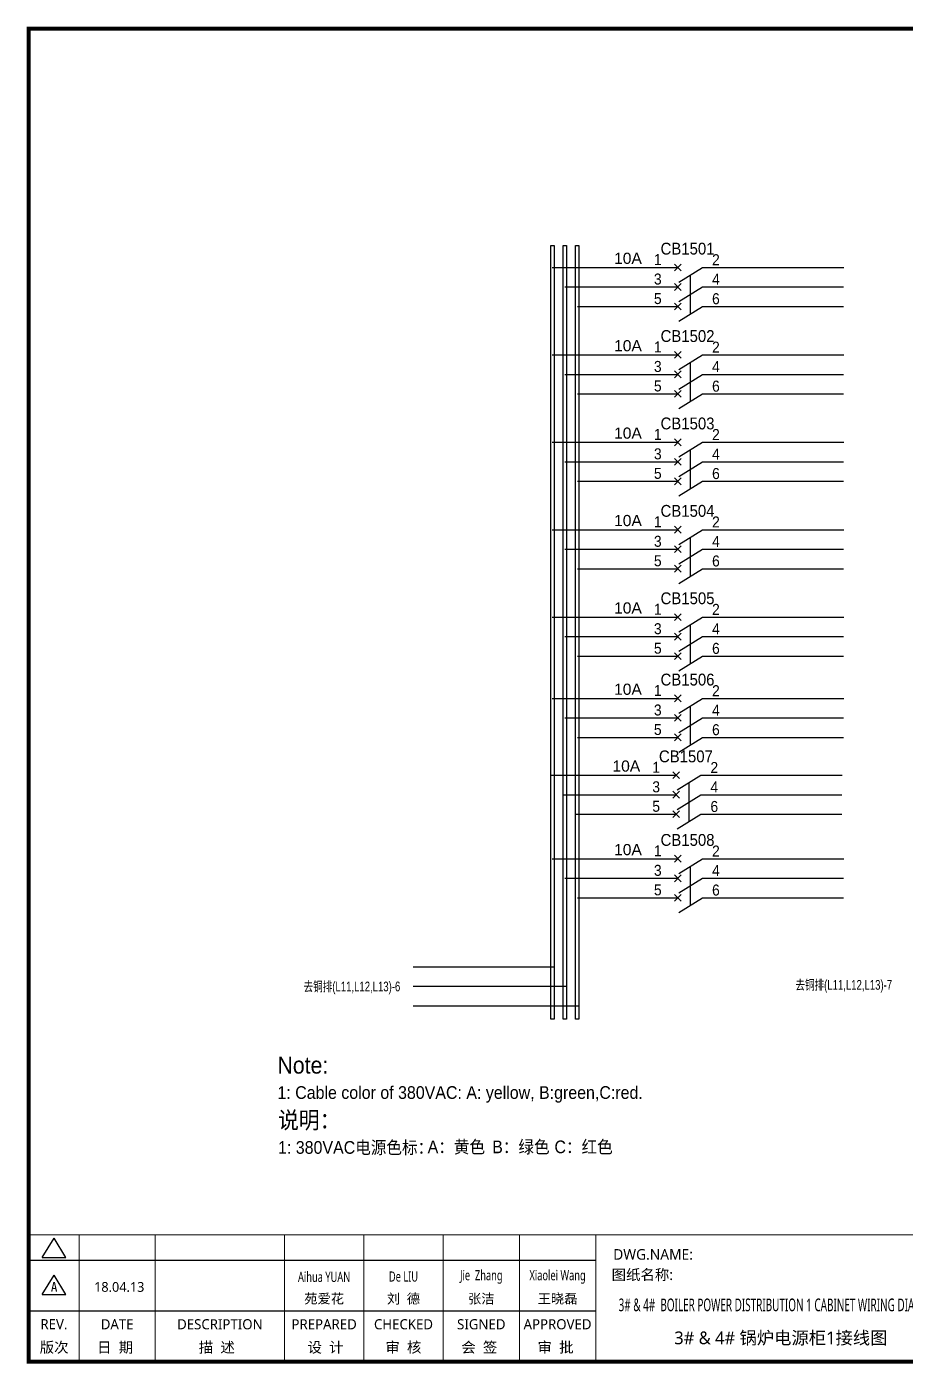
# Model space of a CAD drawing. Extents: x 81437 to 204847, y -54597 to -29444.
# Drawn here: x 106519 to 108596, y -36870 to -33707 of the extents above; entities that cross this region are included whole.
import ezdxf
from ezdxf.enums import TextEntityAlignment as Align

# ---------------------------------------------------------------- set-up
doc = ezdxf.new("R2010")
doc.units = 0
doc.header["$LTSCALE"] = 100
doc.header["$MEASUREMENT"] = 0
doc.layers.add('t', color=1, linetype='Continuous')
doc.layers.add('空气开关', color=7, linetype='Continuous')
doc.styles.add('HZ', font='arial.ttf', dxfattribs={"width": 0.7})
doc.styles.get("Standard").update_dxf_attribs({"font": ''})
doc.styles.add('微软雅黑', font='')
doc.styles.get('Standard').set_extended_font_data('SimSun')
doc.styles.get('微软雅黑').set_extended_font_data('Microsoft YaHei')

# ---------------------------------------------------------------- blocks, each defined once
blk = doc.blocks.new('图框')
at = {"color": 7}
for p, q in [((-6.162819773475348, -2970.443887418679), (1333.995352829523, -2970.443887418679)), ((-6.162819773475348, -3090.443887418679), (1333.995352829523, -3090.443887418679))]:
    blk.add_line(p, q, dxfattribs=at)
at = {"color": 7, "const_width": 3}
blk.add_lwpolyline([(4109.47921527367, -2910.443887418679), (-6.162819773475348, -2910.443887418679)], dxfattribs=at)
at = {"layer": 't', "color": 7}
for p, q in [((25.78656344305637, -2963.855076038152), (53.73638948711596, -2917.984787991318)), ((81.68621553114644, -2963.855076038152), (53.73638948711596, -2917.984787991318)), ((25.78656344305637, -2963.855076038152), (81.68621553114644, -2963.855076038152)), ((25.78656344305637, -3051.839702165522), (53.73638948711596, -3005.969414118631)), ((81.68621553114644, -3051.839702165522), (53.73638948711596, -3005.969414118631)), ((25.78656344305637, -3051.839702165522), (81.68621553114644, -3051.839702165522))]:
    blk.add_line(p, q, dxfattribs=at)
at = {"layer": 't', "color": 7, "const_width": 9.61519705431492}
blk.add_lwpolyline([(4109.47921527367, -3210.443887418679), (4109.47921527367, -58.86246267448996), (-6.162819773475348, -58.86246267448996), (-6.162819773475348, -3210.443887418679)], close=True, dxfattribs=at)
at = {"layer": 't', "color": 7, "const_width": 2.40379926357873}
for points in [[(112.6024995874977, -2911.645787050457), (112.6024995874977, -3210.443887418679)], [(292.8874443558816, -2911.645787050457), (292.8874443558816, -3210.443887418679)], [(598.2254953145239, -2911.645787050457), (598.2254953145239, -3215.27550872017)], [(785.8254793036103, -2911.645787050457), (785.8254793036103, -3215.27550872017)], [(973.4254632926677, -2911.645787050457), (973.4254632926677, -3215.27550872017)], [(1153.71040806111, -2911.645787050457), (1153.71040806111, -3215.27550872017)], [(1333.995352829523, -2911.645787050457), (1333.995352829523, -3215.27550872017)]]:
    blk.add_lwpolyline(points, dxfattribs=at)
at = {"color": 7, "style": '微软雅黑', "flags": 8}
for tag, p, height in [('DWG.NAME:', (1375.473639447489, -2969.2419877869), 25), ('DWG.NO.:', (3122.023352488108, -3089.264933317976), 24), ('图纸编号', (3309.199899152482, -3111.267140832559), 24), ('FILENO.:', (3122.509725826509, -3164.966587124836), 24), ('文档号', (3311.563545755656, -3182.994948628203), 24)]:
    blk.add_attdef(tag, p, '', height=height, dxfattribs=at)
at = {"color": 7, "style": '微软雅黑', "width": 0.8, "flags": 8}
for tag, p, height in [('PROJECTNAME:', (3119.317365890063, -2971.670387076527), 24), ('PROJECT_NAME', (3324.743137664682, -2969.191656158461), 25)]:
    blk.add_attdef(tag, p, '', height=height, dxfattribs=at)
at = {"color": 7, "style": '微软雅黑', "flags": 8}
for tag, height, width, p in [('RENLIU', 24, 0.7, (692.0254873090671, -3009.243060483925)), ('SHUFENWANG', 24, 0.7, (879.6254712981536, -3009.243060483925)), ('FANGHOU', 24, 0.7, (1063.567935676903, -3009.243060483925)), ('DANDANLI', 24, 0.7, (1243.852880445316, -3009.243060483925)), ('#10STATIONONTROLCABINETCOVER', 30, 0.6, (1771.737284051596, -3076.044837234568)), ('HANGZHOUHOLLYSYSAUTOMATIONCO.,LTD.', 24, 0.7, (2763.919484516009, -3104.577265918681))]:
    blk.add_attdef(tag, text='', height=height, dxfattribs=dict(at, width=width)).set_placement(p, align=Align.MIDDLE)
for tag, p in [('图纸名称:', (1371.649552043295, -3024.785799731683)), ('项目名称', (3272.897224152879, -3045.626842364768))]:
    blk.add_attdef(tag, text='', height=25, dxfattribs=at).set_placement(p, align=Align.BOTTOM_LEFT)
at = {"color": 7, "flags": 8}
blk.add_attdef('A', text='', height=23, dxfattribs=at).set_placement((53.73638948711596, -3033.744016823508), align=Align.MIDDLE)
at = {"color": 7, "style": '微软雅黑', "flags": 8}
for tag, height, p in [('设计时间', 23, (207.7030023673433, -3033.744016823508)), ('刘仁', 23, (692.0254873090671, -3061.050838701933)), ('王姝芬', 23, (879.6254712981536, -3061.050838701933)), ('侯方', 23, (1063.567935676903, -3061.050838701933)), ('李丹丹', 23, (1243.852880445316, -3061.050838701933)), ('PAGEXOFX', 24, (3947.55098377166, -3097.943887418679)), ('REV.', 24, (53.21983990701119, -3121.911417548025)), ('DATE', 24, (202.7449719716897, -3121.911417548025)), ('DESCRIPTION', 24, (445.5564698352027, -3121.911417548025)), ('PREPARED', 24, (692.0254873090671, -3121.911417548025)), ('CHECKED', 24, (879.625471298139, -3121.911417548025)), ('SIGNED', 24, (1063.567935676889, -3121.911417548025)), ('APPROVED', 24, (1243.852880445316, -3121.911417548025)), ('图纸名称', 30, (1771.737284051596, -3153.557526718527)), ('第几页共几页', 24, (3947.55098377166, -3172.943887418679))]:
    blk.add_attdef(tag, text='', height=height, dxfattribs=at).set_placement(p, align=Align.MIDDLE)
at = {"layer": 't', "color": 7, "style": '微软雅黑'}
for s, p in [('版次', (53.73638948711596, -3176.462903945333)), ('日  期', (198.0371495971121, -3176.462903945333)), ('描  述', (438.3267756979694, -3176.462903945333)), ('设  计', (695.3342144116759, -3176.462903945333)), ('审  核', (879.4319590690502, -3176.462903945333)), ('会  签', (1058.860113302311, -3176.462903945333)), ('审  批', (1239.145058070724, -3176.462903945333))]:
    blk.add_text(s, height=25, dxfattribs=at).set_placement(p, align=Align.MIDDLE_CENTER)
blk = doc.blocks.new('供电端子')
at = {"style": 'HZ', "width": 0.7}
blk.add_attdef('供电端子', (0, 0), '', height=17, dxfattribs=at)

msp = doc.modelspace()

# ---------------------------------------------------------------- linework, layer by layer
at = {"color": 2}
for p, q in [((107761.617968851, -34276.39754249035), (108058.2825824803, -34276.39754249035)), ((108116.8363137914, -34276.39754249035), (108450.5317759377, -34276.39754249035)), ((107761.617968851, -34483.0816710544), (108058.2825824803, -34483.0816710544)), ((108116.8363137914, -34483.0816710544), (108450.5317759377, -34483.0816710544)), ((107761.617968851, -34689.76579961846), (108058.2825824803, -34689.76579961846)), ((108116.8363137914, -34689.76579961846), (108450.5317759377, -34689.76579961846)), ((107761.617968851, -34896.44992818251), (108058.2825824803, -34896.44992818251)), ((108116.8363137914, -34896.44992818251), (108450.5317759377, -34896.44992818251)), ((107761.617968851, -35103.13405674657), (108058.2825824803, -35103.13405674657)), ((108116.8363137914, -35103.13405674657), (108450.5317759377, -35103.13405674657)), ((107761.6024597152, -35295.35278748468), (108058.2670733444, -35295.35278748468)), ((108116.8208046556, -35295.35278748468), (108450.5162668018, -35295.35278748468)), ((107757.7679688511, -35476.94220497899), (108054.4325824803, -35476.94220497899)), ((108112.9863137915, -35476.94220497899), (108446.6817759377, -35476.94220497899)), ((107761.6357262488, -35674.5038370282), (108058.3003398781, -35674.5038370282)), ((108116.8540711892, -35674.5038370282), (108450.5495333355, -35674.5038370282)), ((107432.8302654906, -35929.87057100279), (107766.5257276368, -35929.87057100279))]:
    msp.add_line(p, q, dxfattribs=at)
at = {"color": 6}
for p, q in [((108066.3744613276, -34284.48942133768), (108050.1907036329, -34268.30566364301)), ((108050.1907036329, -34284.48942133768), (108066.3744613276, -34268.30566364301)), ((108060.3646388553, -34311.18552866798), (108116.8363137914, -34276.39754249035)), ((108050.1907036329, -34330.60105676918), (108066.3744613276, -34314.41729907451)), ((108066.3744613276, -34330.60105676918), (108050.1907036329, -34314.41729907451)), ((108060.3646388553, -34357.29716409948), (108116.8363137914, -34322.50917792185)), ((108050.1907036329, -34376.71269220069), (108066.3744613276, -34360.52893450602)), ((108066.3744613276, -34376.71269220069), (108050.1907036329, -34360.52893450602)), ((108060.3646388553, -34403.40879953098), (108116.8363137914, -34368.62081335335)), ((108066.3744613276, -34491.17354990174), (108050.1907036329, -34474.98979220707)), ((108050.1907036329, -34491.17354990174), (108066.3744613276, -34474.98979220707)), ((108060.3646388553, -34517.86965723203), (108116.8363137914, -34483.0816710544)), ((108050.1907036329, -34537.28518533324), (108066.3744613276, -34521.10142763857)), ((108066.3744613276, -34537.28518533324), (108050.1907036329, -34521.10142763857)), ((108060.3646388553, -34563.98129266353), (108116.8363137914, -34529.1933064859)), ((108050.1907036329, -34583.39682076474), (108066.3744613276, -34567.21306307007)), ((108066.3744613276, -34583.39682076474), (108050.1907036329, -34567.21306307007)), ((108060.3646388553, -34610.09292809504), (108116.8363137914, -34575.30494191741)), ((108066.3744613276, -34697.85767846579), (108050.1907036329, -34681.67392077112)), ((108050.1907036329, -34697.85767846579), (108066.3744613276, -34681.67392077112)), ((108060.3646388553, -34724.55378579609), (108116.8363137914, -34689.76579961846)), ((108050.1907036329, -34743.96931389729), (108066.3744613276, -34727.78555620262)), ((108066.3744613276, -34743.96931389729), (108050.1907036329, -34727.78555620262)), ((108060.3646388553, -34770.66542122759), (108116.8363137914, -34735.87743504996)), ((108050.1907036329, -34790.0809493288), (108066.3744613276, -34773.89719163413)), ((108066.3744613276, -34790.0809493288), (108050.1907036329, -34773.89719163413)), ((108060.3646388553, -34816.77705665909), (108116.8363137914, -34781.98907048146)), ((108066.3744613276, -34904.54180702985), (108050.1907036329, -34888.35804933518)), ((108050.1907036329, -34904.54180702985), (108066.3744613276, -34888.35804933518)), ((108060.3646388553, -34931.23791436014), (108116.8363137914, -34896.44992818251)), ((108050.1907036329, -34950.65344246135), (108066.3744613276, -34934.46968476668)), ((108066.3744613276, -34950.65344246135), (108050.1907036329, -34934.46968476668)), ((108060.3646388553, -34977.34954979164), (108116.8363137914, -34942.56156361401)), ((108050.1907036329, -34996.76507789285), (108066.3744613276, -34980.58132019818)), ((108066.3744613276, -34996.76507789285), (108050.1907036329, -34980.58132019818)), ((108060.3646388553, -35023.46118522315), (108116.8363137914, -34988.67319904552)), ((108066.3744613276, -35111.2259355939), (108050.1907036329, -35095.04217789923)), ((108050.1907036329, -35111.2259355939), (108066.3744613276, -35095.04217789923)), ((108060.3646388553, -35137.9220429242), (108116.8363137914, -35103.13405674657)), ((108050.1907036329, -35157.3375710254), (108066.3744613276, -35141.15381333073)), ((108066.3744613276, -35157.3375710254), (108050.1907036329, -35141.15381333073)), ((108060.3646388553, -35184.0336783557), (108116.8363137914, -35149.24569217807)), ((108050.1907036329, -35203.44920645691), (108066.3744613276, -35187.26544876223)), ((108066.3744613276, -35203.44920645691), (108050.1907036329, -35187.26544876223)), ((108060.3646388553, -35230.1453137872), (108116.8363137914, -35195.35732760957)), ((108066.3589521917, -35303.44466633201), (108050.1751944971, -35287.26090863734)), ((108050.1751944971, -35303.44466633201), (108066.3589521917, -35287.26090863734)), ((108060.3491297194, -35330.14077366231), (108116.8208046556, -35295.35278748468)), ((108050.1751944971, -35349.55630176351), (108066.3589521917, -35333.37254406884)), ((108066.3589521917, -35349.55630176351), (108050.1751944971, -35333.37254406884)), ((108060.3491297194, -35376.25240909381), (108116.8208046556, -35341.46442291618)), ((108050.1751944971, -35395.66793719502), (108066.3589521917, -35379.48417950034)), ((108066.3589521917, -35395.66793719502), (108050.1751944971, -35379.48417950034)), ((108060.3491297194, -35422.36404452531), (108116.8208046556, -35387.57605834768)), ((108062.5244613276, -35485.03408382632), (108046.340703633, -35468.85032613165)), ((108046.340703633, -35485.03408382632), (108062.5244613276, -35468.85032613165)), ((108056.5146388553, -35511.73019115662), (108112.9863137915, -35476.94220497899)), ((108046.340703633, -35531.14571925782), (108062.5244613276, -35514.96196156315)), ((108062.5244613276, -35531.14571925782), (108046.340703633, -35514.96196156315)), ((108056.5146388553, -35557.84182658812), (108112.9863137915, -35523.05384041049)), ((108046.340703633, -35577.25735468933), (108062.5244613276, -35561.07359699465)), ((108062.5244613276, -35577.25735468933), (108046.340703633, -35561.07359699465)), ((108056.5146388553, -35603.95346201962), (108112.9863137915, -35569.16547584199)), ((108066.3922187254, -35682.59571587553), (108050.2084610307, -35666.41195818086)), ((108050.2084610307, -35682.59571587553), (108066.3922187254, -35666.41195818086)), ((108060.3823962531, -35709.29182320583), (108116.8540711892, -35674.5038370282)), ((108050.2084610307, -35728.70735130704), (108066.3922187254, -35712.52359361236)), ((108066.3922187254, -35728.70735130704), (108050.2084610307, -35712.52359361236)), ((108060.3823962531, -35755.40345863733), (108116.8540711892, -35720.6154724597)), ((108050.2084610307, -35774.81898673854), (108066.3922187254, -35758.63522904387)), ((108066.3922187254, -35774.81898673854), (108050.2084610307, -35758.63522904387)), ((108060.3823962531, -35801.51509406883), (108116.8540711892, -35766.7271078912))]:
    msp.add_line(p, q, dxfattribs=at)
at = {"color": 3}
for p, q in [((107791.3179688511, -34322.50917792185), (108058.2825824803, -34322.50917792185)), ((108116.8363137914, -34322.50917792185), (108449.9421262725, -34322.50917792185)), ((107791.3179688511, -34529.1933064859), (108058.2825824803, -34529.1933064859)), ((108116.8363137914, -34529.1933064859), (108449.9421262725, -34529.1933064859)), ((107791.3179688511, -34735.87743504996), (108058.2825824803, -34735.87743504996)), ((108116.8363137914, -34735.87743504996), (108449.9421262725, -34735.87743504996)), ((107791.3179688511, -34942.56156361401), (108058.2825824803, -34942.56156361401)), ((108116.8363137914, -34942.56156361401), (108449.9421262725, -34942.56156361401)), ((107791.3179688511, -35149.24569217807), (108058.2825824803, -35149.24569217807)), ((108116.8363137914, -35149.24569217807), (108449.9421262725, -35149.24569217807)), ((107791.3024597152, -35341.46442291618), (108058.2670733444, -35341.46442291618)), ((108116.8208046556, -35341.46442291618), (108449.9266171366, -35341.46442291618)), ((107787.4679688511, -35523.05384041049), (108054.4325824803, -35523.05384041049)), ((108112.9863137915, -35523.05384041049), (108446.0921262725, -35523.05384041049)), ((107791.3357262488, -35720.6154724597), (108058.3003398781, -35720.6154724597)), ((108116.8540711892, -35720.6154724597), (108449.9598836703, -35720.6154724597)), ((107432.8302654906, -35975.98220643429), (107795.4018891487, -35975.98220643429))]:
    msp.add_line(p, q, dxfattribs=at)
at = {"color": 1}
for p, q in [((107821.2988479627, -34368.62081335335), (108058.2825824803, -34368.62081335335)), ((108116.8363137914, -34368.62081335335), (108449.9421262725, -34368.62081335335)), ((107821.2988479627, -34575.30494191741), (108058.2825824803, -34575.30494191741)), ((108116.8363137914, -34575.30494191741), (108449.9421262725, -34575.30494191741)), ((107821.2988479627, -34781.98907048146), (108058.2825824803, -34781.98907048146)), ((108116.8363137914, -34781.98907048146), (108449.9421262725, -34781.98907048146)), ((107821.2988479627, -34988.67319904552), (108058.2825824803, -34988.67319904552)), ((108116.8363137914, -34988.67319904552), (108449.9421262725, -34988.67319904552)), ((107821.2988479627, -35195.35732760957), (108058.2825824803, -35195.35732760957)), ((108116.8363137914, -35195.35732760957), (108449.9421262725, -35195.35732760957)), ((107821.2833388269, -35387.57605834768), (108058.2670733444, -35387.57605834768)), ((108116.8208046556, -35387.57605834768), (108449.9266171366, -35387.57605834768)), ((107817.4488479628, -35569.16547584199), (108054.4325824803, -35569.16547584199)), ((108112.9863137915, -35569.16547584199), (108446.0921262725, -35569.16547584199)), ((107821.3166053605, -35766.7271078912), (108058.3003398781, -35766.7271078912)), ((108116.8540711892, -35766.7271078912), (108449.9598836703, -35766.7271078912)), ((107432.8302654906, -36022.09384186579), (107823.9052551747, -36022.09384186579))]:
    msp.add_line(p, q, dxfattribs=at)
at = {"color": 2}
msp.add_lwpolyline([(107765.6052551747, -34224.69754249036), (107765.6052551747, -36053.52551992443), (107757.7679688511, -36053.52551992443), (107757.7679688511, -34224.69754249036)], close=True, dxfattribs=at)
at = {"color": 3}
msp.add_lwpolyline([(107794.7552551747, -34224.69754249036), (107794.7552551747, -36053.52551992443), (107786.917968851, -36053.52551992443), (107786.917968851, -34224.69754249036)], close=True, dxfattribs=at)
at = {"color": 1}
msp.add_lwpolyline([(107823.9052551747, -34224.69754249036), (107823.9052551747, -36053.52551992443), (107816.067968851, -36053.52551992443), (107816.067968851, -34224.69754249036)], close=True, dxfattribs=at)
at = {"layer": '空气开关', "color": 6}
for p, q in [((108088.6004763234, -34339.90317101065), (108088.6004763234, -34293.79153557918)), ((108088.6004763234, -34386.01480644215), (108088.6004763234, -34339.90317101068)), ((108088.6004763234, -34546.5872995747), (108088.6004763234, -34500.47566414323)), ((108088.6004763234, -34592.69893500621), (108088.6004763234, -34546.58729957473)), ((108088.6004763234, -34753.27142813876), (108088.6004763234, -34707.15979270729)), ((108088.6004763234, -34799.38306357026), (108088.6004763234, -34753.27142813879)), ((108088.6004763234, -34959.95555670281), (108088.6004763234, -34913.84392127134)), ((108088.6004763234, -35006.06719213432), (108088.6004763234, -34959.95555670284)), ((108088.6004763234, -35166.63968526687), (108088.6004763234, -35120.5280498354)), ((108088.6004763234, -35212.75132069837), (108088.6004763234, -35166.6396852669)), ((108088.5849671875, -35358.85841600498), (108088.5849671875, -35312.74678057351)), ((108088.5849671875, -35404.97005143648), (108088.5849671875, -35358.85841600501)), ((108084.7504763234, -35540.44783349929), (108084.7504763234, -35494.33619806782)), ((108084.7504763234, -35586.55946893079), (108084.7504763234, -35540.44783349932)), ((108088.6182337212, -35738.0094655485), (108088.6182337212, -35691.89783011703)), ((108088.6182337212, -35784.12110098), (108088.6182337212, -35738.00946554853))]:
    msp.add_line(p, q, dxfattribs=at)

# ---------------------------------------------------------------- block references
at = {"color": 1}
ref = msp.add_blockref('图框', (106530.1325744201, -33653.23142554892), dxfattribs=at)
ref.add_attrib('图纸名称:', '图纸名称:', dxfattribs={"color": 7, "height": 25, "style": '微软雅黑', "flags": 8}).set_placement((107901.7821264634, -36678.0172252806), align=Align.BOTTOM_LEFT)
ref.add_attrib('#10STATIONONTROLCABINETCOVER', '3# & 4#  BOILER POWER DISTRIBUTION 1 CABINET WIRING DIAGRAM', dxfattribs={"color": 7, "height": 30, "style": '微软雅黑', "width": 0.6, "flags": 8}).set_placement((108301.8698584717, -36729.27626278349), align=Align.MIDDLE)
ref.add_attrib('DWG.NAME:', 'DWG.NAME:', (107905.6062138676, -36622.47341333582), dxfattribs={"color": 7, "height": 25, "style": '微软雅黑', "flags": 8})
ref.add_attrib('DANDANLI', 'Xiaolei Wang', dxfattribs={"color": 7, "height": 24, "style": '微软雅黑', "width": 0.6999999999999998, "flags": 8}).set_placement((107773.9854548654, -36662.47448603284), align=Align.MIDDLE)
ref.add_attrib('FANGHOU', 'Jie  Zhang', dxfattribs={"color": 7, "height": 24, "style": '微软雅黑', "width": 0.6999999999999998, "flags": 8}).set_placement((107593.700510097, -36662.47448603284), align=Align.MIDDLE)
ref.add_attrib('SHUFENWANG', 'De LIU', dxfattribs={"color": 7, "height": 24, "style": '微软雅黑', "width": 0.6999999999999998, "flags": 8}).set_placement((107409.7580457182, -36662.47448603284), align=Align.MIDDLE)
ref.add_attrib('RENLIU', 'Aihua YUAN', dxfattribs={"color": 7, "height": 24, "style": '微软雅黑', "width": 0.6999999999999998, "flags": 8}).set_placement((107222.1580617291, -36662.47448603284), align=Align.MIDDLE)
ref.add_attrib('APPROVED', 'APPROVED', dxfattribs={"color": 7, "height": 24, "style": '微软雅黑'}).set_placement((107773.9854548654, -36775.14284309695), align=Align.MIDDLE)
ref.add_attrib('SIGNED', 'SIGNED', dxfattribs={"color": 7, "height": 24, "style": '微软雅黑'}).set_placement((107593.700510097, -36775.14284309695), align=Align.MIDDLE)
ref.add_attrib('CHECKED', 'CHECKED', dxfattribs={"color": 7, "height": 24, "style": '微软雅黑'}).set_placement((107409.7580457182, -36775.14284309695), align=Align.MIDDLE)
ref.add_attrib('PREPARED', 'PREPARED', dxfattribs={"color": 7, "height": 24, "style": '微软雅黑'}).set_placement((107222.1580617291, -36775.14284309695), align=Align.MIDDLE)
ref.add_attrib('DESCRIPTION', 'DESCRIPTION', dxfattribs={"color": 7, "height": 24, "style": '微软雅黑'}).set_placement((106975.6890442553, -36775.14284309695), align=Align.MIDDLE)
ref.add_attrib('DATE', 'DATE', dxfattribs={"color": 7, "height": 24, "style": '微软雅黑', "flags": 8}).set_placement((106732.8775463918, -36775.14284309695), align=Align.MIDDLE)
ref.add_attrib('REV.', 'REV.', dxfattribs={"color": 7, "height": 24, "style": '微软雅黑', "flags": 8}).set_placement((106583.3524143271, -36775.14284309695), align=Align.MIDDLE)
ref.add_attrib('A', 'A', dxfattribs={"color": 7, "height": 23, "flags": 8}).set_placement((106583.8689639072, -36686.97544237243), align=Align.MIDDLE)
ref.add_attrib('设计时间', '18.04.13', dxfattribs={"color": 7, "height": 23, "style": '微软雅黑', "flags": 8}).set_placement((106737.8355767874, -36686.97544237243), align=Align.MIDDLE)
ref.add_attrib('李丹丹', '王晓磊', dxfattribs={"color": 7, "height": 23, "style": '微软雅黑', "flags": 8}).set_placement((107773.9854548654, -36714.28226425085), align=Align.MIDDLE)
ref.add_attrib('侯方', '张洁', dxfattribs={"color": 7, "height": 23, "style": '微软雅黑', "flags": 8}).set_placement((107593.700510097, -36714.28226425085), align=Align.MIDDLE)
ref.add_attrib('王姝芬', '刘  德', dxfattribs={"color": 7, "height": 23, "style": '微软雅黑', "flags": 8}).set_placement((107409.7580457182, -36714.28226425085), align=Align.MIDDLE)
ref.add_attrib('刘仁', '苑爱花', dxfattribs={"color": 7, "height": 23, "style": '微软雅黑', "flags": 8}).set_placement((107222.1580617291, -36714.28226425085), align=Align.MIDDLE)
ref.add_attrib('图纸名称', '3# & 4# 锅炉电源柜1接线图', dxfattribs={"color": 7, "height": 30, "style": '微软雅黑', "flags": 8}).set_placement((108301.8698584717, -36806.78895226744), align=Align.MIDDLE)
ref = msp.add_blockref('供电端子', (107940.4705277033, -34267.92938591952), dxfattribs=dict(xscale=0.9349999999976717, yscale=0.9349999999976717))
ref.add_attrib('供电端子', '10A', dxfattribs={"height": 26.4, "style": 'HZ'}).set_placement((107940.4705277033, -34267.92938591952), align=Align.CENTER)
ref = msp.add_blockref('供电端子', (108081.2705277033, -34245.92938591952), dxfattribs=dict(xscale=0.9349999999976717, yscale=0.9349999999976717))
ref.add_attrib('供电端子', 'CB1501', dxfattribs={"height": 28.05, "style": 'HZ', "width": 0.9}).set_placement((108081.2705277033, -34245.92938591952), align=Align.CENTER)
ref = msp.add_blockref('供电端子', (108081.2705277033, -34452.61351448357), dxfattribs=dict(xscale=0.9349999999976717, yscale=0.9349999999976717))
ref.add_attrib('供电端子', 'CB1502', dxfattribs={"height": 28.05, "style": 'HZ', "width": 0.9}).set_placement((108081.2705277033, -34452.61351448357), align=Align.CENTER)
ref = msp.add_blockref('供电端子', (107940.4705277033, -34474.61351448357), dxfattribs=dict(xscale=0.9349999999976717, yscale=0.9349999999976717))
ref.add_attrib('供电端子', '10A', dxfattribs={"height": 26.4, "style": 'HZ'}).set_placement((107940.4705277033, -34474.61351448357), align=Align.CENTER)
ref = msp.add_blockref('供电端子', (107940.4705277033, -34681.29764304763), dxfattribs=dict(xscale=0.9349999999976717, yscale=0.9349999999976717))
ref.add_attrib('供电端子', '10A', dxfattribs={"height": 26.4, "style": 'HZ'}).set_placement((107940.4705277033, -34681.29764304763), align=Align.CENTER)
ref = msp.add_blockref('供电端子', (108081.2705277033, -34659.29764304763), dxfattribs=dict(xscale=0.9349999999976717, yscale=0.9349999999976717))
ref.add_attrib('供电端子', 'CB1503', dxfattribs={"height": 28.05, "style": 'HZ', "width": 0.9}).set_placement((108081.2705277033, -34659.29764304763), align=Align.CENTER)
ref = msp.add_blockref('供电端子', (108081.2705277033, -34865.98177161168), dxfattribs=dict(xscale=0.9349999999976717, yscale=0.9349999999976717))
ref.add_attrib('供电端子', 'CB1504', dxfattribs={"height": 28.05, "style": 'HZ', "width": 0.9}).set_placement((108081.2705277033, -34865.98177161168), align=Align.CENTER)
ref = msp.add_blockref('供电端子', (107940.4705277033, -34887.98177161168), dxfattribs=dict(xscale=0.9349999999976717, yscale=0.9349999999976717))
ref.add_attrib('供电端子', '10A', dxfattribs={"height": 26.4, "style": 'HZ'}).set_placement((107940.4705277033, -34887.98177161168), align=Align.CENTER)
ref = msp.add_blockref('供电端子', (107940.4705277033, -35094.66590017574), dxfattribs=dict(xscale=0.9349999999976717, yscale=0.9349999999976717))
ref.add_attrib('供电端子', '10A', dxfattribs={"height": 26.4, "style": 'HZ'}).set_placement((107940.4705277033, -35094.66590017574), align=Align.CENTER)
ref = msp.add_blockref('供电端子', (108081.2705277033, -35072.66590017574), dxfattribs=dict(xscale=0.9349999999976717, yscale=0.9349999999976717))
ref.add_attrib('供电端子', 'CB1505', dxfattribs={"height": 28.05, "style": 'HZ', "width": 0.9}).set_placement((108081.2705277033, -35072.66590017574), align=Align.CENTER)
ref = msp.add_blockref('供电端子', (107940.4550185674, -35286.88463091385), dxfattribs=dict(xscale=0.9349999999976717, yscale=0.9349999999976717))
ref.add_attrib('供电端子', '10A', dxfattribs={"height": 26.4, "style": 'HZ'}).set_placement((107940.4550185674, -35286.88463091385), align=Align.CENTER)
ref = msp.add_blockref('供电端子', (108081.2550185674, -35264.88463091385), dxfattribs=dict(xscale=0.9349999999976717, yscale=0.9349999999976717))
ref.add_attrib('供电端子', 'CB1506', dxfattribs={"height": 28.05, "style": 'HZ', "width": 0.9}).set_placement((108081.2550185674, -35264.88463091385), align=Align.CENTER)
ref = msp.add_blockref('供电端子', (108077.4205277033, -35446.47404840816), dxfattribs=dict(xscale=0.9349999999976717, yscale=0.9349999999976717))
ref.add_attrib('供电端子', 'CB1507', dxfattribs={"height": 28.05, "style": 'HZ', "width": 0.9}).set_placement((108077.4205277033, -35446.47404840816), align=Align.CENTER)
ref = msp.add_blockref('供电端子', (107936.6205277033, -35468.47404840816), dxfattribs=dict(xscale=0.9349999999976717, yscale=0.9349999999976717))
ref.add_attrib('供电端子', '10A', dxfattribs={"height": 26.4, "style": 'HZ'}).set_placement((107936.6205277033, -35468.47404840816), align=Align.CENTER)
ref = msp.add_blockref('供电端子', (107940.4882851011, -35666.03568045737), dxfattribs=dict(xscale=0.9349999999976717, yscale=0.9349999999976717))
ref.add_attrib('供电端子', '10A', dxfattribs={"height": 26.4, "style": 'HZ'}).set_placement((107940.4882851011, -35666.03568045737), align=Align.CENTER)
ref = msp.add_blockref('供电端子', (108081.2882851011, -35644.03568045737), dxfattribs=dict(xscale=0.9349999999976717, yscale=0.9349999999976717))
ref.add_attrib('供电端子', 'CB1508', dxfattribs={"height": 28.05, "style": 'HZ', "width": 0.9}).set_placement((108081.2882851011, -35644.03568045737), align=Align.CENTER)

# ---------------------------------------------------------------- texts
at = {"style": 'HZ', "width": 0.7}
for s, p in [('去铜排(L11,L12,L13)-6', (107173.5886727251, -35988.06237199063)), ('去铜排(L11,L12,L13)-7', (108336.2646896813, -35984.21102415308))]:
    msp.add_text(s, height=23.1, dxfattribs=at).set_placement(p)
at = {"color": 3, "style": 'HZ', "width": 0.9}
for s, height, p in [('Note:', 40, (107111.8424359976, -36182.51024392096)), ('1: Cable color of 380VAC: A: yellow, B:green,C:red.', 30, (107111.8424359976, -36242.25568020839)), ('说明：', 40, (107113.2598845795, -36312.394408097)), ('说明：', 40, (107113.2598845795, -36312.394408097)), ('A：黄色', 30, (107466.9162174333, -36370.70822202566)), ('B：绿色', 30, (107619.5336863212, -36370.70838457654)), ('C：红色', 30, (107766.6718750508, -36370.70838457654)), ('1: 380VAC电源色标：', 30, (107113.2598845795, -36372.13984438442))]:
    msp.add_text(s, height=height, dxfattribs=at).set_placement(p)
at = {"layer": '空气开关', "style": 'HZ', "width": 0.9}
for s, p in [('1', (108001.8728143023, -34270.70258016813)), ('2', (108139.2853138847, -34271.16074460106)), ('3', (108001.8728143023, -34316.81421559963)), ('4', (108139.2853138847, -34317.27238003256)), ('5', (108001.8728143023, -34362.92585103113)), ('6', (108139.2853138847, -34363.38401546406)), ('1', (108001.8728143023, -34477.38670873219)), ('2', (108139.2853138847, -34477.84487316512)), ('3', (108001.8728143023, -34523.49834416369)), ('4', (108139.2853138847, -34523.95650859662)), ('5', (108001.8728143023, -34569.60997959519)), ('6', (108139.2853138847, -34570.06814402812)), ('1', (108001.8728143023, -34684.07083729624)), ('2', (108139.2853138847, -34684.52900172917)), ('3', (108001.8728143023, -34730.18247272774)), ('4', (108139.2853138847, -34730.64063716067)), ('5', (108001.8728143023, -34776.29410815924)), ('6', (108139.2853138847, -34776.75227259217)), ('1', (108001.8728143023, -34890.75496586029)), ('2', (108139.2853138847, -34891.21313029322)), ('3', (108001.8728143023, -34936.8666012918)), ('4', (108139.2853138847, -34937.32476572473)), ('5', (108001.8728143023, -34982.9782367233)), ('6', (108139.2853138847, -34983.43640115623)), ('1', (108001.8728143023, -35097.43909442435)), ('2', (108139.2853138847, -35097.89725885728)), ('3', (108001.8728143023, -35143.55072985585)), ('4', (108139.2853138847, -35144.00889428878)), ('5', (108001.8728143023, -35189.66236528735)), ('6', (108139.2853138847, -35190.12052972028)), ('1', (108001.8573051664, -35289.65782516246)), ('2', (108139.2698047488, -35290.11598959539)), ('3', (108001.8573051664, -35335.76946059396)), ('4', (108139.2698047488, -35336.22762502689)), ('5', (108001.8573051664, -35381.88109602546)), ('6', (108139.2698047488, -35382.33926045839)), ('1', (107998.0228143023, -35471.24724265677)), ('2', (108135.4353138847, -35471.7054070897)), ('3', (107998.0228143023, -35517.35887808827)), ('4', (108135.4353138847, -35517.8170425212)), ('5', (107998.0228143023, -35563.47051351977)), ('6', (108135.4353138847, -35563.9286779527)), ('1', (108001.8905717, -35668.80887470598)), ('2', (108139.3030712824, -35669.26703913891)), ('3', (108001.8905717, -35714.92051013748)), ('4', (108139.3030712824, -35715.37867457041)), ('5', (108001.8905717, -35761.03214556898)), ('6', (108139.3030712824, -35761.49031000191))]:
    msp.add_text(s, height=26.00961058081033, dxfattribs=at).set_placement(p)

doc.saveas('drawing.dxf')
